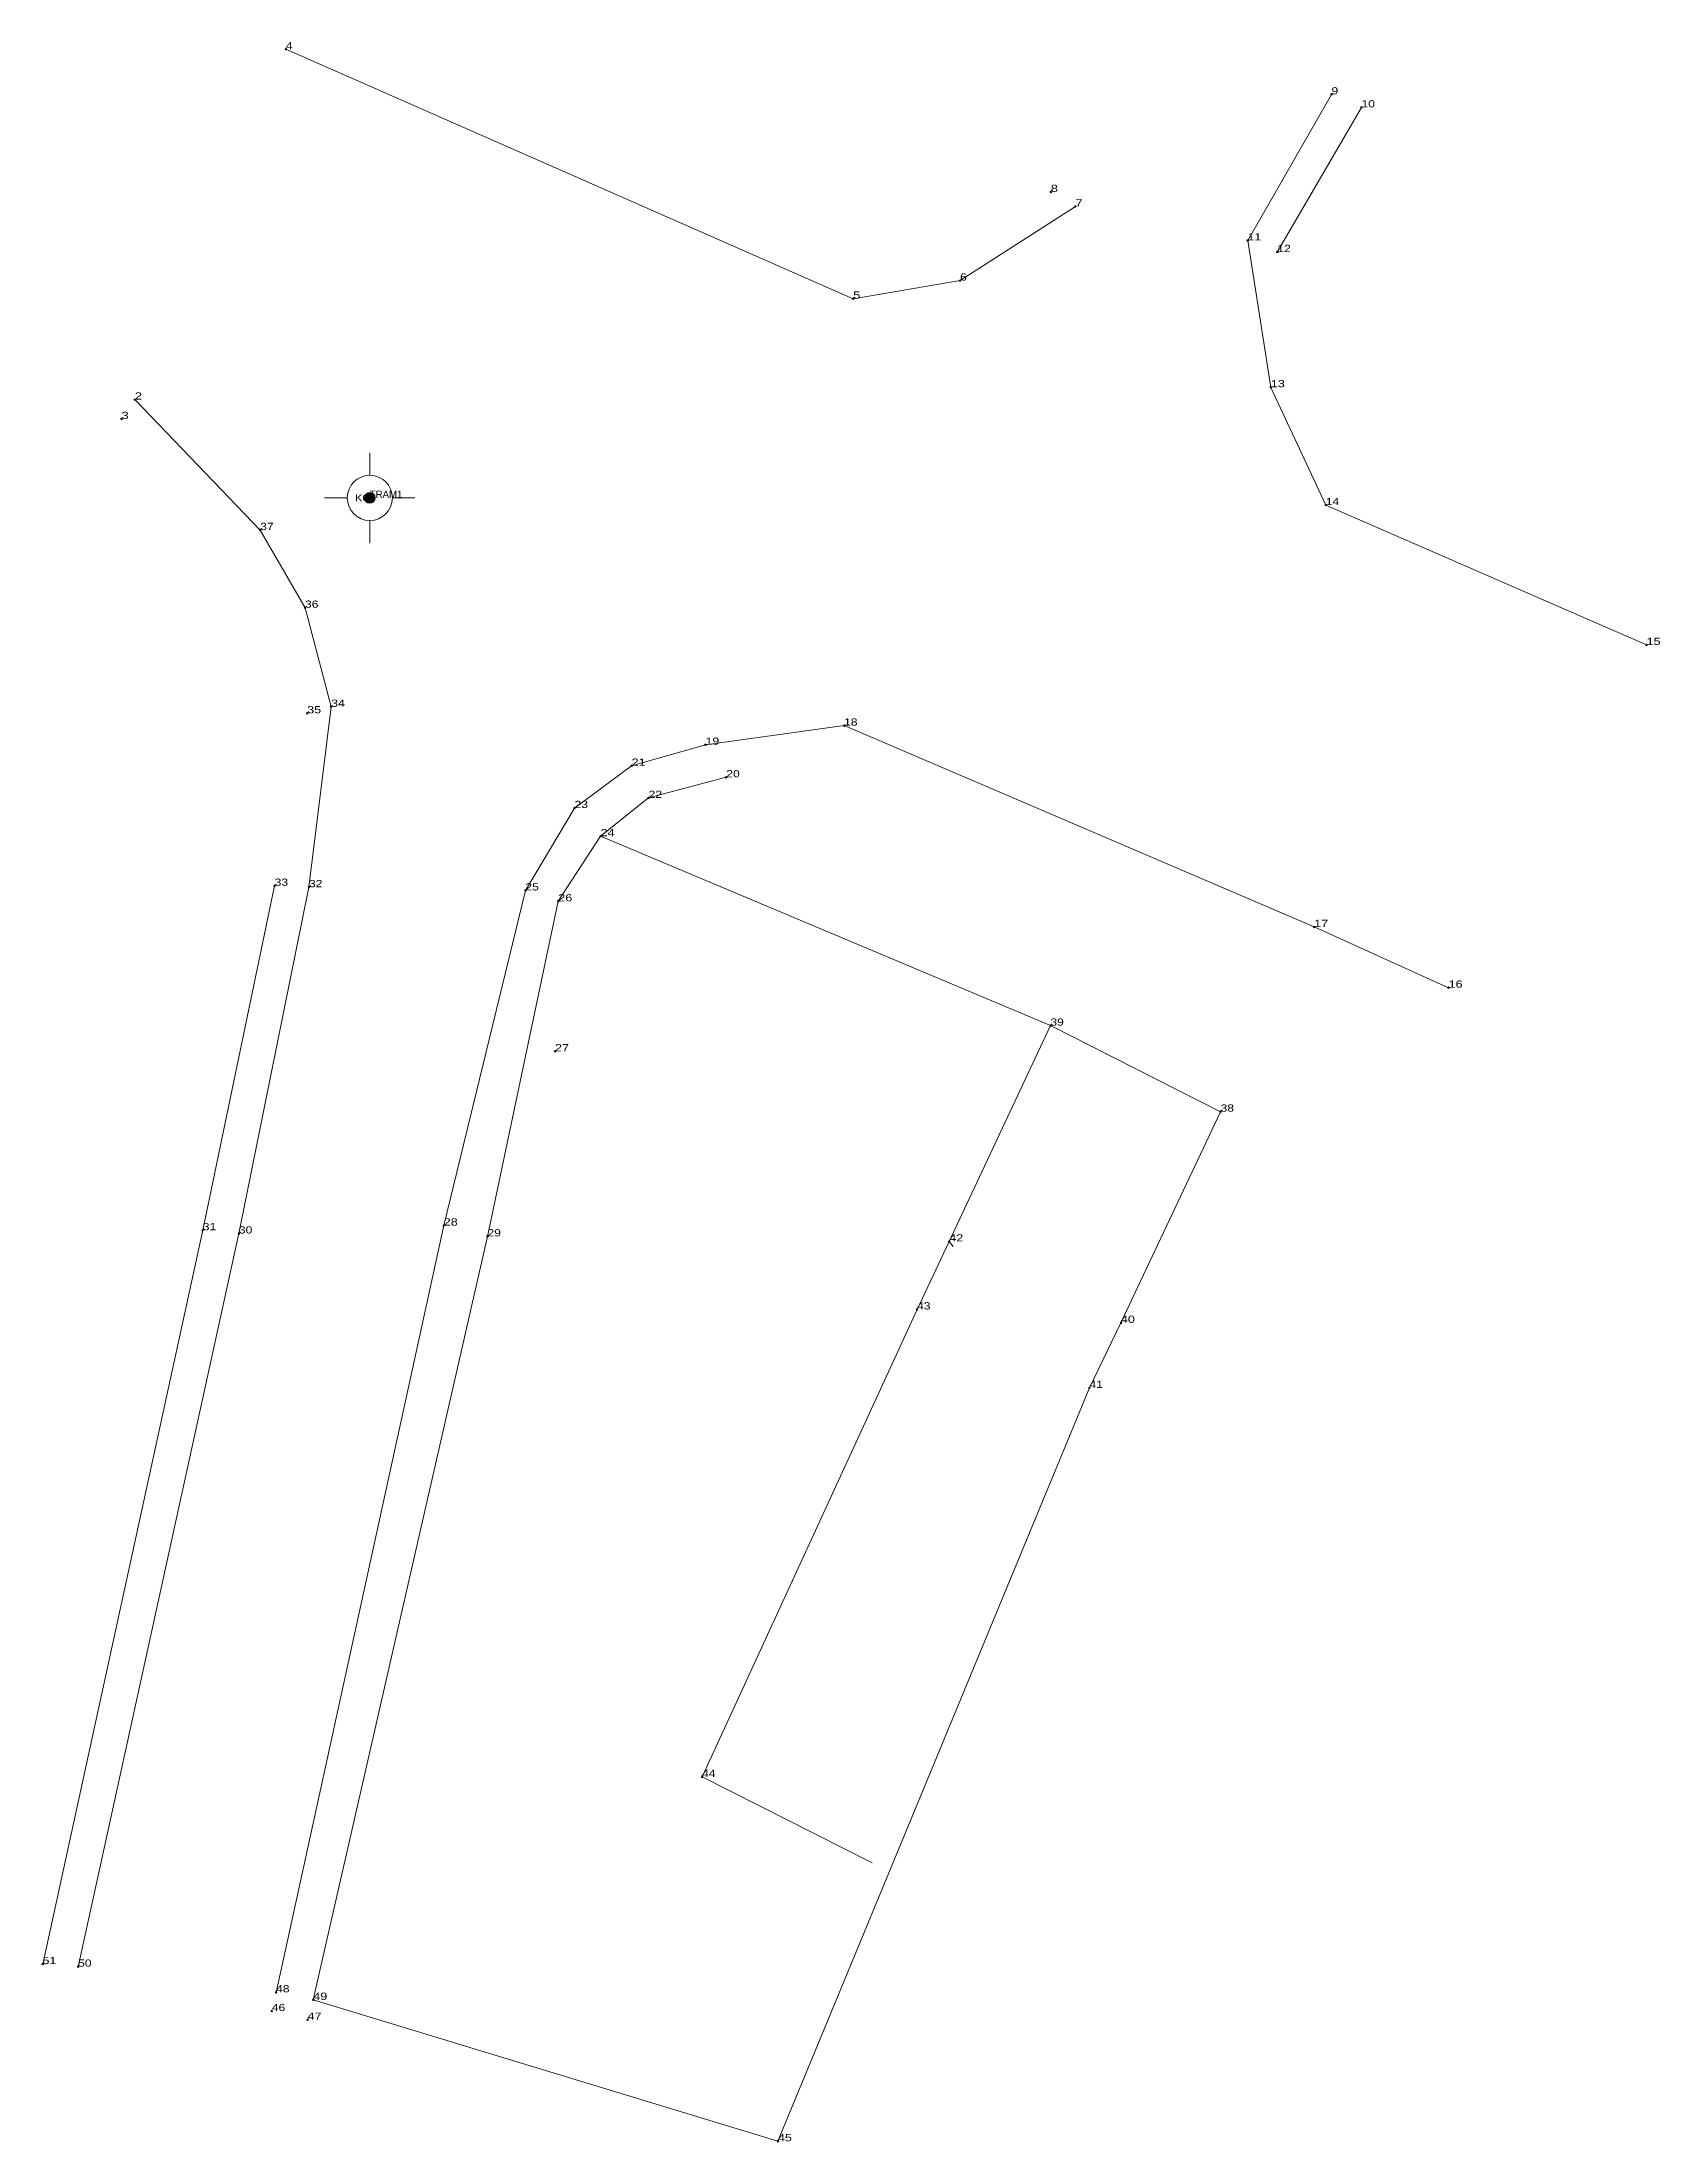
# Model space of a CAD drawing. Header units: metres. Extents: x 536777 to 537035, y 1837051 to 1837195.
# Drawn here: x 536990 to 537034.8, y 1837050.7 to 1837108.8 of the extents above; entities that cross this region are included whole.
import ezdxf
from ezdxf.enums import TextEntityAlignment as Align

# ---------------------------------------------------------------- set-up
doc = ezdxf.new("R2010")
doc.units = ezdxf.units.M
doc.header["$LTSCALE"] = 0.08
doc.header["$PDMODE"] = 32
doc.header["$PDSIZE"] = 0.04
doc.layers.add('12', color=7, linetype='Continuous')
doc.layers.add('9', color=7, linetype='Continuous')
doc.layers.add('36', color=7, linetype='Continuous', lineweight=13)
doc.layers.add('7', color=7, linetype='Continuous', lineweight=13)

msp = doc.modelspace()

# ---------------------------------------------------------------- hatches: boundary and pattern name
at = {"layer": '7'}
msp.add_hatch(color=256, dxfattribs=at).paths.add_polyline_path([(536999.07447, 1837096.00952, 1), (536999.07447, 1837096.30952, 1)])

# ---------------------------------------------------------------- linework, layer by layer
at = {"layer": '36'}
for p, q in [((537026.52, 1837106.96), (537024.19, 1837102.96)), ((537017.91, 1837081.56), (537022.62, 1837079.18)), ((537015.11, 1837075.59), (537014.22, 1837073.71)), ((537014.22, 1837073.71), (537008.27, 1837060.78)), ((537008.27, 1837060.84), (537008.27, 1837060.77)), ((537008.27, 1837060.78), (537012.98, 1837058.4))]:
    msp.add_line(p, q, dxfattribs=at)
for points in [[(536996.75, 1837108.57), (537012.45, 1837101.67), (537015.41, 1837102.17), (537018.6, 1837104.22)], [(537025.69, 1837107.32), (537023.37, 1837103.28), (537024.01, 1837099.21), (537025.53, 1837095.96), (537034.41, 1837092.09)], [(536992.57, 1837098.88), (536996.04, 1837095.27), (536997.28, 1837093.12), (536998, 1837090.38), (536997.39, 1837085.39), (536995.45, 1837075.81), (536991, 1837055.53)], [(536996.48, 1837054.82), (537001.12, 1837076.03), (537003.38, 1837085.3), (537004.74, 1837087.58), (537006.32, 1837088.75), (537008.36, 1837089.33), (537012.2, 1837089.86), (537025.21, 1837084.29), (537028.93, 1837082.61)], [(537005.46, 1837086.8), (537006.79, 1837087.86), (537008.94, 1837088.43)], [(537004.29, 1837085), (537005.46, 1837086.8), (537017.91, 1837081.56), (537015.11, 1837075.59), (537015.22, 1837075.45)], [(536990.02, 1837055.6), (536994.45, 1837075.9), (536996.44, 1837085.43)], [(537018.99, 1837071.54), (537010.37, 1837050.7), (536997.51, 1837054.61), (537002.33, 1837075.73), (537004.29, 1837085)], [(537022.62, 1837079.18), (537019.86, 1837073.34), (537018.99, 1837071.54)]]:
    msp.add_lwpolyline(points, dxfattribs=at)
at = {"layer": '7'}
for p, q in [((536999.07, 1837096.78), (536999.07, 1837097.41)), ((536998.45, 1837096.16), (536997.82, 1837096.16)), ((537000.32, 1837096.16), (536999.7, 1837096.16)), ((536999.07, 1837094.91), (536999.07, 1837095.53))]:
    msp.add_line(p, q, dxfattribs=at)
for radius in [0.625, 0.15]:
    msp.add_circle((536999.07447, 1837096.15952), radius, dxfattribs=at)
for p in [(536996.75, 1837108.57), (537025.69, 1837107.32), (537026.52, 1837106.96), (537017.92, 1837104.62), (537018.6, 1837104.22), (537023.37, 1837103.28), (537024.19, 1837102.96), (537015.41, 1837102.17), (537012.45, 1837101.67), (537024.01, 1837099.22), (536992.57, 1837098.88), (536992.2, 1837098.34), (537025.53, 1837095.96), (536996.04, 1837095.27), (536997.28, 1837093.12), (537034.41, 1837092.09), (536997.34, 1837090.2), (536998, 1837090.38), (537012.2, 1837089.86), (537008.36, 1837089.33), (537006.32, 1837088.75), (537008.94, 1837088.43), (537004.74, 1837087.58), (537006.79, 1837087.86), (537005.46, 1837086.8), (536996.44, 1837085.43), (536997.39, 1837085.39), (537003.38, 1837085.3), (537004.29, 1837085), (537025.21, 1837084.29), (537028.93, 1837082.61), (537017.91, 1837081.56), (537004.2, 1837080.85), (537022.62, 1837079.18), (536994.45, 1837075.9), (537001.12, 1837076.03), (536995.45, 1837075.81), (537002.33, 1837075.73), (537015.11, 1837075.59), (537014.22, 1837073.71), (537019.86, 1837073.34), (537018.99, 1837071.54), (537008.27, 1837060.78), (536990.02, 1837055.6), (536991, 1837055.53), (536996.48, 1837054.82), (536997.51, 1837054.61), (536996.36, 1837054.3), (536997.35, 1837054.06), (537010.37, 1837050.7)]:
    msp.add_point(p, dxfattribs=at)

# ---------------------------------------------------------------- texts
at = {"layer": '12'}
for s, width, p in [('4', 1.25, (536996.75, 1837108.57)), ('9', 1.25, (537025.69, 1837107.32)), ('10', 1.25, (537026.52, 1837106.96)), ('8', 1.35, (537017.92, 1837104.62)), ('7', 1.35, (537018.6, 1837104.22)), ('11', 1.25, (537023.37, 1837103.28)), ('12', 1.25, (537024.19, 1837102.96)), ('6', 1.25, (537015.41, 1837102.17)), ('5', 1.35, (537012.45, 1837101.67)), ('13', 1.3, (537024.01, 1837099.22)), ('2', 1.35, (536992.57, 1837098.88)), ('3', 1.35, (536992.2, 1837098.34)), ('14', 1.25, (537025.53, 1837095.96)), ('37', 1.25, (536996.04, 1837095.27)), ('36', 1.25, (536997.28, 1837093.12)), ('15', 1.3, (537034.41, 1837092.09)), ('34', 1.3, (536998, 1837090.38)), ('35', 1.3, (536997.34, 1837090.2)), ('18', 1.25, (537012.2, 1837089.86)), ('19', 1.3, (537008.36, 1837089.33)), ('21', 1.3, (537006.32, 1837088.75)), ('20', 1.25, (537008.94, 1837088.43)), ('23', 1.25, (537004.74, 1837087.58)), ('22', 1.25, (537006.79, 1837087.86)), ('24', 1.3, (537005.46, 1837086.8)), ('33', 1.25, (536996.44, 1837085.43)), ('32', 1.25, (536997.39, 1837085.39)), ('25', 1.25, (537003.38, 1837085.3)), ('26', 1.3, (537004.29, 1837085)), ('17', 1.3, (537025.21, 1837084.29)), ('16', 1.3, (537028.93, 1837082.61)), ('39', 1.25, (537017.91, 1837081.56)), ('27', 1.3, (537004.2, 1837080.85)), ('38', 1.25, (537022.62, 1837079.18)), ('31', 1.25, (536994.45, 1837075.9)), ('30', 1.25, (536995.45, 1837075.81)), ('28', 1.3, (537001.12, 1837076.03)), ('29', 1.25, (537002.33, 1837075.73)), ('42', 1.3, (537015.11, 1837075.59)), ('43', 1.25, (537014.22, 1837073.71)), ('40', 1.3, (537019.86, 1837073.34)), ('41', 1.25, (537018.99, 1837071.54)), ('44', 1.25, (537008.27, 1837060.78)), ('51', 1.25, (536990.02, 1837055.6)), ('50', 1.25, (536991, 1837055.53)), ('48', 1.25, (536996.48, 1837054.82)), ('46', 1.25, (536996.36, 1837054.3)), ('49', 1.3, (536997.51, 1837054.61)), ('47', 1.3, (536997.35, 1837054.06)), ('45', 1.3, (537010.37, 1837050.7))]:
    msp.add_text(s, height=0.2, dxfattribs=dict(at, width=width)).set_placement(p)
at = {"layer": '7'}
msp.add_text('TRAM1', height=0.2, dxfattribs=at).set_placement((536999.07, 1837096.16))
at = {"layer": '9', "width": 1.1}
msp.add_text('KC', height=0.2, dxfattribs=at).set_placement((536999.08, 1837096.06), align=Align.RIGHT)

doc.saveas('drawing.dxf')
